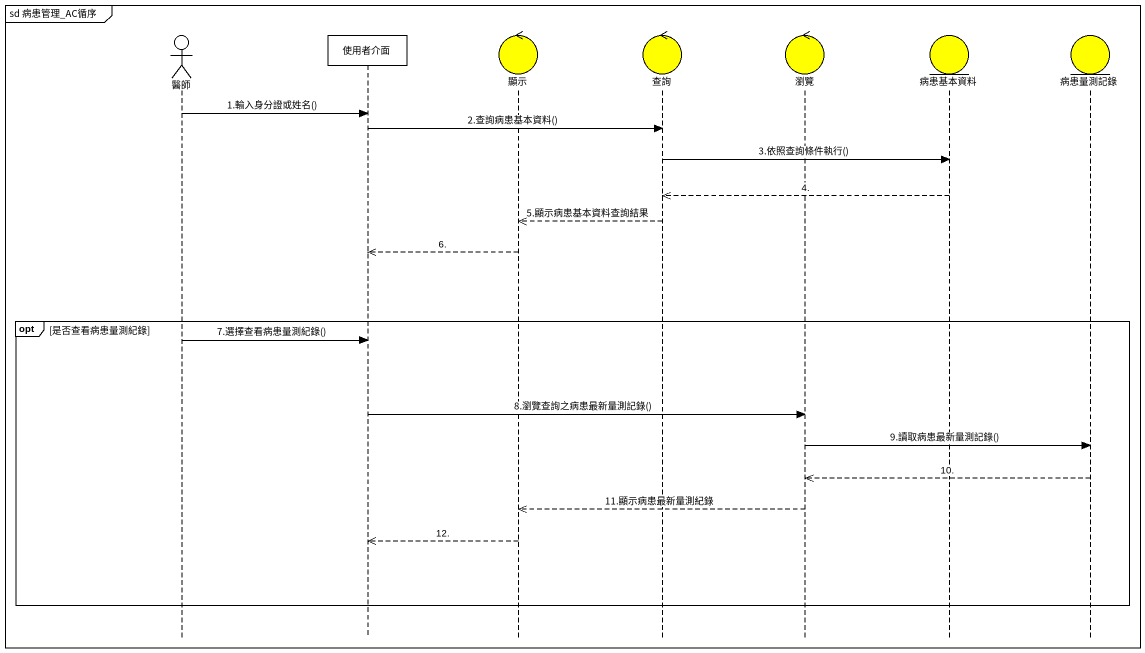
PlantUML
@startuml
mainframe sd 病患管理_AC循序
hide footbox
actor 醫師
participant 使用者介面
control 顯示 #FFFF00
control 查詢 #FFFF00
control 瀏覽 #FFFF00
entity 病患基本資料 #FFFF00
entity 病患量測記錄 #FFFF00

醫師 -> 使用者介面 : 1.輸入身分證或姓名()
使用者介面 -> 查詢 : 2.查詢病患基本資料()
查詢 -> 病患基本資料 : 3.依照查詢條件執行()
病患基本資料 -->> 查詢 : 4.
查詢 -->> 顯示 : 5.顯示病患基本資料查詢結果
顯示 -->> 使用者介面 : 6.
opt 是否查看病患量測紀錄
  醫師 -> 使用者介面 : 7.選擇查看病患量測紀錄()
  使用者介面 -> 瀏覽 : 8.瀏覽查詢之病患最新量測記錄()
  瀏覽 -> 病患量測記錄 : 9.讀取病患最新量測記錄()
  病患量測記錄 -->> 瀏覽 : 10.
  瀏覽 -->> 顯示 : 11.顯示病患最新量測紀錄
  顯示 -->> 使用者介面 : 12.
end
@enduml
